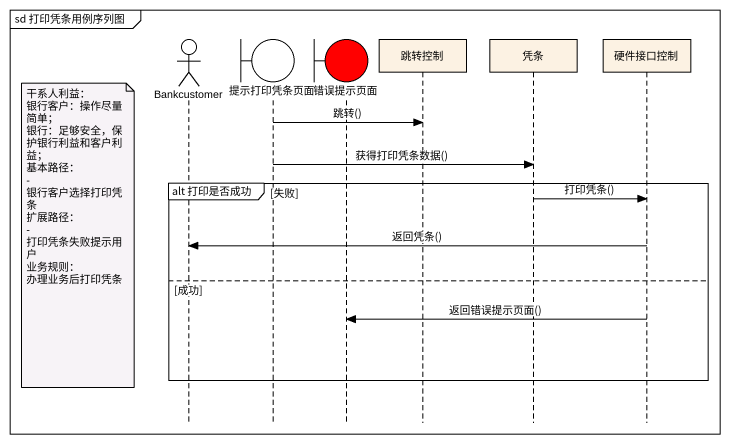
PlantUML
@startuml
mainframe sd 打印凭条用例序列图
hide footbox
actor Bankcustomer
boundary 提示打印凭条页面
boundary 错误提示页面 #FF0000
participant 跳转控制
participant 凭条
participant 硬件接口控制

提示打印凭条页面 -> 跳转控制 : 跳转()
提示打印凭条页面 -> 凭条 : 获得打印凭条数据()
group alt 打印是否成功 [失败]
  凭条 -> 硬件接口控制 : 打印凭条()
  note left of Bankcustomer
    干系人利益：
    银行客户：操作尽量简单；
    银行：足够安全，保护银行利益和客户利益；
    基本路径：
    - 银行客户选择打印凭条
    扩展路径：
    - 打印凭条失败提示用户
    业务规则：
    办理业务后打印凭条
  end note
  硬件接口控制 -> Bankcustomer : 返回凭条()
else 成功
  硬件接口控制 -> 错误提示页面 : 返回错误提示页面()
end
@enduml
